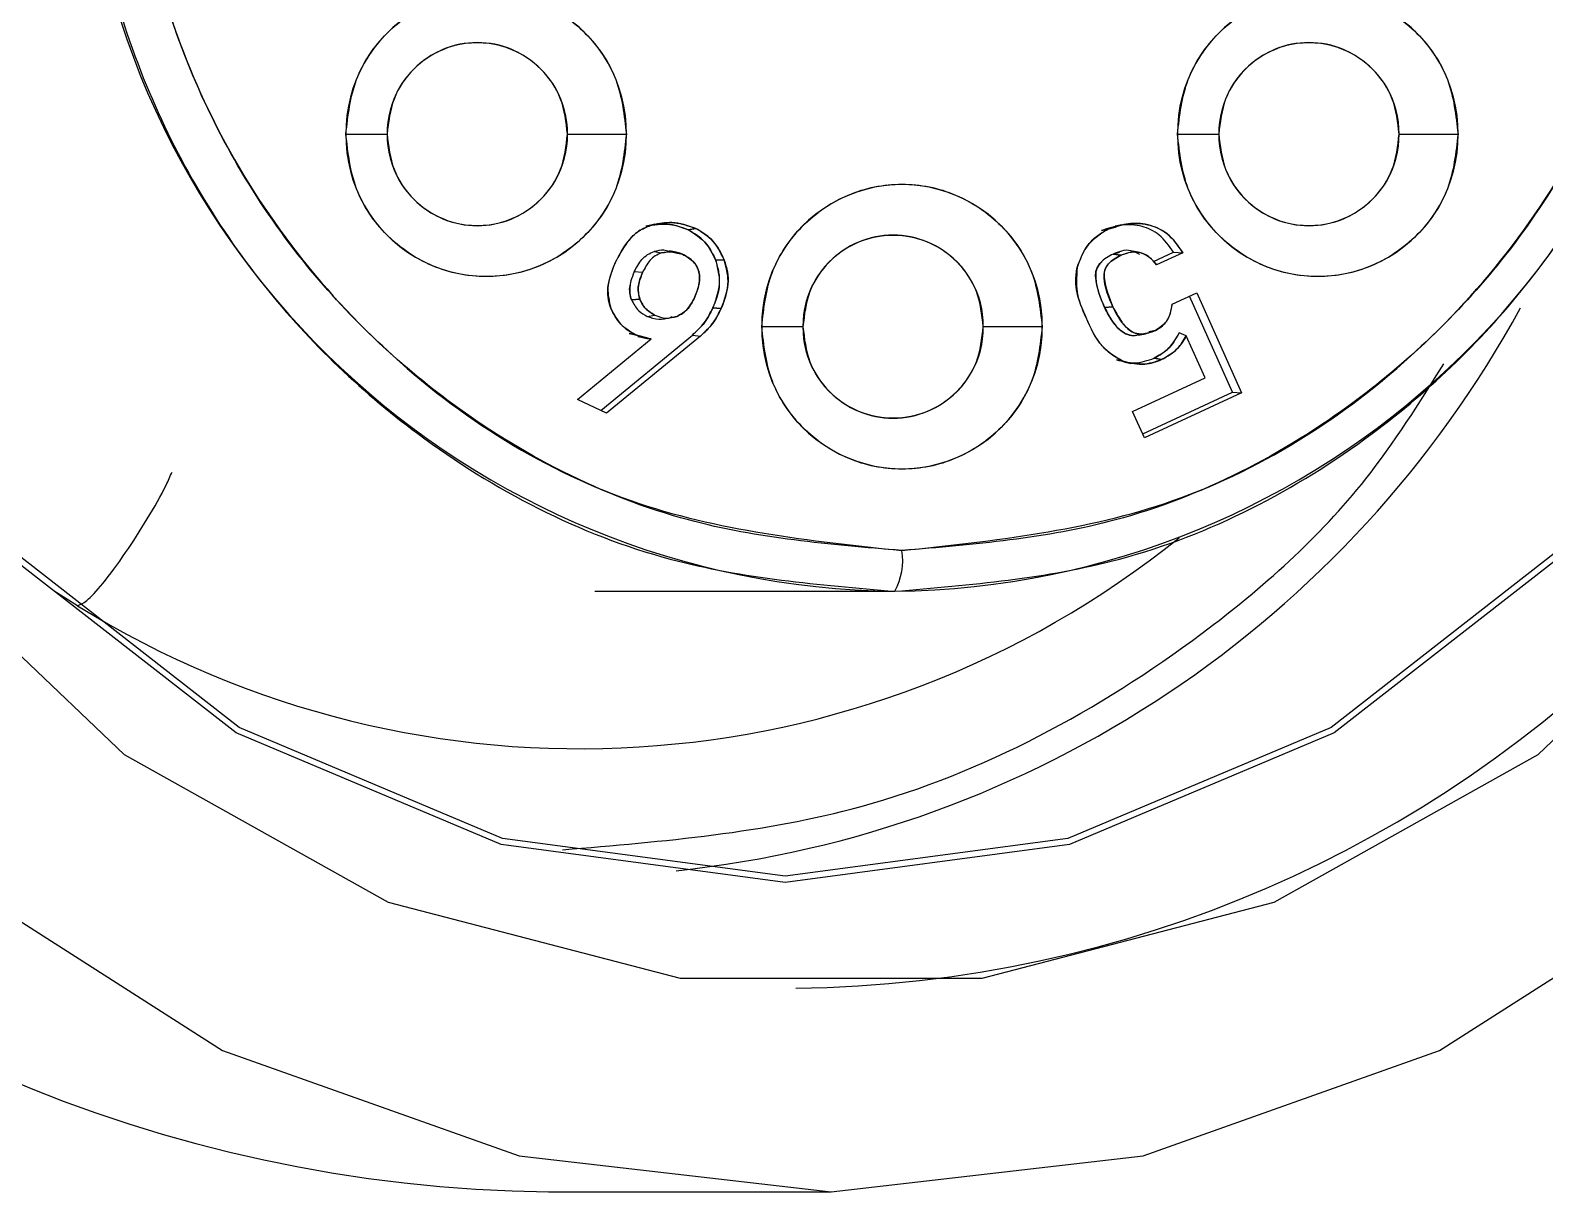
# Model space of a CAD drawing. Header units: millimetres. Extents: x 10 to 584, y 10 to 410.
# Drawn here: x 259.9506 to 260.4468, y 78.46 to 78.8404 of the extents above; entities that cross this region are included whole.
import ezdxf

# ---------------------------------------------------------------- set-up
doc = ezdxf.new("R2010")
doc.units = ezdxf.units.MM

msp = doc.modelspace()

# ---------------------------------------------------------------- linework, layer by layer
at = {"color": 7, "linetype": 'Continuous', "lineweight": 25}
for p, q in [((260.0539894237293, 78.80637350267699), (260.0675077571643, 78.80637350267699)), ((260.1265978151732, 78.80637350267699), (260.1459037596159, 78.80637350267699)), ((260.3265117937498, 78.80637350267699), (260.3400321140064, 78.80637350267699)), ((260.3991201851937, 78.80637350267699), (260.418428116458, 78.80637350267699)), ((260.1552716229531, 78.77684933529825), (260.153052343346, 78.77639633999797)), ((260.1544609997841, 78.77667449500692), (260.1522615883919, 78.77622547334961)), ((260.1522615883919, 78.77622547334961), (260.1544609997841, 78.77667449500692)), ((260.1661216551237, 78.77507311688395), (260.1686270370258, 78.77549432304036)), ((260.1686270370258, 78.77549432304036), (260.1661216551237, 78.77507311688395)), ((260.3015771840188, 78.77477509366007), (260.3061309788796, 78.77589168733887)), ((260.3015771840188, 78.77477509366007), (260.3037010961943, 78.77520027345946)), ((260.3037010961943, 78.77520027345946), (260.3015771840188, 78.77477509366007)), ((260.3082846933775, 78.77666654772095), (260.3060534928414, 78.77620957877767)), ((260.1550093625161, 78.76790863858194), (260.1574372583799, 78.76745564328166)), ((260.1622175508909, 78.76769406186077), (260.1599942976408, 78.76814705716104)), ((260.1606896851632, 78.76783711300823), (260.1621122493518, 78.76750332699747)), ((260.1642480824563, 78.76707417355509), (260.1621122493518, 78.76750332699747)), ((260.1621122493518, 78.76750332699747), (260.1642480824563, 78.76707417355509)), ((260.3054018153919, 78.76710993634197), (260.307487977959, 78.76771393007569)), ((260.3054018153919, 78.76710993634197), (260.3079071972939, 78.76668475654257)), ((260.3079071972939, 78.76668475654257), (260.3054018153919, 78.76710993634197)), ((260.3140643570992, 78.76761061535807), (260.3118490511351, 78.76806758430135)), ((260.312256349541, 78.76791261222493), (260.3140464757058, 78.76707417355509)), ((260.31861815196, 78.7646820404781), (260.3252442016376, 78.76774174557657)), ((260.3282284075194, 78.76753908978435), (260.3196572596007, 78.76357736772826)), ((260.3252442016376, 78.76774174557657), (260.3282284075194, 78.76753908978435)), ((260.3252442016376, 78.76774174557657), (260.3282284075194, 78.76753908978435)), ((260.1779333088967, 78.76525821871094), (260.1751934820585, 78.7650833784196)), ((260.1751934820585, 78.7650833784196), (260.1779333088967, 78.76525821871094)), ((260.3196572596007, 78.76357736772826), (260.3193632100197, 78.76365684058797)), ((260.3196572596007, 78.76357736772826), (260.3193651968413, 78.76365684058797)), ((260.151188704786, 78.76104218350383), (260.1484568252338, 78.76123689201009)), ((260.1475528214547, 78.75213724957439), (260.1502946351143, 78.75231208986571)), ((260.1502946351143, 78.75231208986571), (260.1475528214547, 78.75213724957439)), ((260.3247037861916, 78.75068686988485), (260.3327822023801, 78.75442606793376)), ((260.3445739879382, 78.72185809002849), (260.3304476871265, 78.75334523704183)), ((260.3327822023801, 78.75442606793376), (260.3474966023537, 78.72162761873535)), ((260.1527682278725, 78.74666554318401), (260.1552755965961, 78.7470907229834)), ((260.1768127415749, 78.74930006848308), (260.1742815309935, 78.74948285606038)), ((260.1742815309935, 78.74948285606038), (260.1768127415749, 78.74930006848308)), ((260.3053561184975, 78.74977690564128), (260.3026242389453, 78.74958219713501)), ((260.3026242389453, 78.74958219713501), (260.3053561184975, 78.74977690564128)), ((260.1624718640419, 78.74666951682698), (260.1603102022581, 78.74623241609862)), ((260.1608287626677, 78.74652249203653), (260.1603102022581, 78.74623241609862)), ((260.2037699355853, 78.74331576214763), (260.1902516021503, 78.74331576214763)), ((260.2821659380369, 78.74331576214763), (260.2628580067727, 78.74331576214763)), ((260.3171320094837, 78.74166670030884), (260.3192559216592, 78.74208790646526)), ((260.3192559216592, 78.74208790646526), (260.3171320094837, 78.74166670030884)), ((260.1298780574573, 78.71943019416463), (260.1540060176624, 78.73928251451783)), ((260.1374935442381, 78.71590159919394), (260.1675402456693, 78.740562027559)), ((260.170148942289, 78.74020439969034), (260.1394386424793, 78.71499958223632)), ((260.148933662392, 78.74067726320557), (260.1468097502165, 78.74110244300496)), ((260.1468097502165, 78.74110244300496), (260.148933662392, 78.74067726320557)), ((260.1538470719429, 78.73935006644857), (260.148933662392, 78.74067726320557)), ((260.1496846809162, 78.74008121675782), (260.1518980000588, 78.73962822145752)), ((260.1504138444039, 78.7401368477596), (260.1516417000863, 78.73980703539185)), ((260.1538470719429, 78.73935006644857), (260.1516417000863, 78.73980703539185)), ((260.1520768139931, 78.73962424781455), (260.1525774930092, 78.73940967109334)), ((260.1540060176624, 78.73928251451783), (260.1538470719429, 78.73935006644857)), ((260.1675402456693, 78.740562027559), (260.170148942289, 78.74020439969034)), ((260.1675402456693, 78.740562027559), (260.170148942289, 78.74020439969034)), ((260.3137345447315, 78.74055408027303), (260.315979653018, 78.7410150228593)), ((260.329376790342, 78.74027195162108), (260.3270939324472, 78.74132099336914)), ((260.329376790342, 78.74027195162108), (260.3270939324472, 78.74132099336914)), ((260.3282522493772, 78.73874209907186), (260.3282701307707, 78.73869838899903)), ((260.3355200423969, 78.7265787778947), (260.329376790342, 78.74027195162108)), ((260.3086542421751, 78.7320425369991), (260.3065124486062, 78.7324716904415)), ((260.3065124486062, 78.7324716904415), (260.3086542421751, 78.7320425369991)), ((260.3188069000018, 78.73295250124268), (260.3213122819039, 78.73253129508628)), ((260.3213122819039, 78.73253129508628), (260.3188069000018, 78.73295250124268)), ((260.3089244498981, 78.7317524610612), (260.3111675713631, 78.73129151847493)), ((260.3117795123828, 78.71558370775513), (260.3355200423969, 78.7265787778947)), ((260.1394386424793, 78.71499958223632), (260.1298780574573, 78.71943019416463)), ((260.3150895569893, 78.70820465273192), (260.3445739879382, 78.72185809002849)), ((260.3474966023537, 78.72162761873535), (260.3156776561511, 78.70689335054686)), ((260.3445739879382, 78.72185809002849), (260.3474966023537, 78.72162761873535)), ((260.3156776561511, 78.70689335054686), (260.3117795123828, 78.71558370775513)), ((259.9660348230772, 78.65187826341918), (259.9584491386188, 78.65671418693198)), ((260.1355663273903, 78.65665060864421), (260.2338921362334, 78.65665060864421)), ((260.1203909848305, 78.45998309638631), (260.213002695061, 78.45998309638631))]:
    msp.add_line(p, q, dxfattribs=at)
at = {"color": 7, "linetype": 'Continuous', "lineweight": 25, "flags": 128}
for points in [[(260.3778572215808, 79.24306097215943), (260.4523769353005, 79.18499810086223), (260.5095576578551, 79.10933199114136), (260.5455012454761, 79.02121248430542), (260.5577619209064, 78.92665170219075), (260.5455012454761, 78.8320909200761), (260.5095576578551, 78.74397141324016), (260.4523769353005, 78.6683013298763), (260.3778572215808, 78.6102424322221), (260.2910788192523, 78.57374054776164), (260.1979545090767, 78.56129112428955), (260.1048282120797, 78.57374054776164), (260.0180498097512, 78.6102424322221), (259.9435300960315, 78.6683013298763), (259.8863513602985, 78.74397141324016), (259.850405785856, 78.8320909200761), (259.8381451104256, 78.92665170219075), (259.850405785856, 79.02121248430542), (259.8863513602985, 79.10933199114136), (259.9435300960315, 79.18499810086223), (260.0180498097512, 79.24306097215943)], [(260.3768598371915, 79.24130859560302), (260.4509662920408, 79.18356758938762), (260.5078291231566, 79.10831871218018), (260.5435760154498, 79.0206879634314), (260.5557671521279, 78.92665170219075), (260.5435760154498, 78.83261146730713), (260.5078291231566, 78.74498469220134), (260.4509662920408, 78.6697358149939), (260.3768598371915, 78.61199480877848), (260.2905622456643, 78.57569955375325), (260.1979545090767, 78.56331768221192), (260.1053447856677, 78.57569955375325), (260.0190471941405, 78.61199480877848), (259.9449407392912, 78.6697358149939), (259.8880779081755, 78.74498469220134), (259.8523330027037, 78.83261146730713), (259.8401398792041, 78.92665170219075), (259.8523330027037, 79.0206879634314), (259.8880779081755, 79.10831871218018), (259.9449407392912, 79.18356758938762), (260.0190471941405, 79.24130859560302)], [(259.8536919886045, 79.21761376248332), (259.7989391619139, 79.12912868049276), (259.76494861982, 79.03049491431845), (259.7534270419849, 78.92665170219075), (259.76494861982, 78.82280849006307), (259.7989391619139, 78.72417075024576), (259.8536919886045, 78.6356896418982), (259.9264613125894, 78.56179577694864), (260.0136013164295, 78.50620053794515), (260.1107370191984, 78.4716854749772), (260.213002695061, 78.45998309638631)], [(260.4826620553109, 79.21823762443196), (260.5456045601937, 79.14098205751709), (260.5876457029753, 79.05025584088297), (260.606148971535, 78.95176512585613), (260.5999481016569, 78.85169687456421), (260.5694364839964, 78.75633739020955), (260.5165254408292, 78.67168290005657), (260.4445448849771, 78.60304219113321), (260.3580168221566, 78.55473858700725), (260.26237520915, 78.5298039772762), (260.1636321677936, 78.5298039772762), (260.067990554787, 78.55473858700725), (259.9814605051451, 78.60304219113321), (259.9094799492928, 78.67168290005657), (259.8565708929472, 78.75633739020955), (259.8260572884652, 78.85169687456421), (259.8198584054086, 78.95176512585613), (259.8383596871468, 79.05025584088297), (259.8804028167499, 79.14098205751709), (259.9433453216327, 79.21823762443196)], [(260.213002695061, 78.45998309638631), (260.3152683709237, 78.4716854749772), (260.4124060605141, 78.50620053794515), (260.4995440775328, 78.56179577694864), (260.572315388339, 78.6356896418982), (260.6270682150297, 78.72417075024576), (260.6610567703021, 78.82280849006307), (260.6725803349587, 78.92665170219075), (260.6610567703021, 79.03049491431845), (260.6270682150297, 79.12912868049276), (260.572315388339, 79.21761376248332)]]:
    msp.add_lwpolyline(points, dxfattribs=at)
at = {"color": 7, "linetype": 'Continuous', "lineweight": 25}
for centre, radius, start, end in [((260.1256071232671, 78.92664971536927), 0.4666957696113955, 90.64039350661352, 269.3596064933873), ((260.1968271382152, 78.92665170219077), 0.4000252768554529, 270.6589223121243, 89.34107768787648), ((260.2372669472913, 78.92686069558466), 0.2702311611084904, 99.45822084130717, 269.2844368645867), ((260.2305193301156, 78.9268607066876), 0.2702311471790927, 270.715138041605, 80.54178256124715), ((260.0999465916726, 78.80693981670227), 0.04596065705518017, 359.293999983573, 180.7060000164286), ((260.3724699551039, 78.80693856818826), 0.04596163502404497, 359.2955715221655, 180.7044284778369), ((260.0970527861688, 78.80673524951119), 0.02954724352026785, 359.2985103784622, 180.701489621538), ((260.3695761496001, 78.80673649807932), 0.02954626549706728, 359.2960657658816, 180.7039342341186), ((260.0999465916726, 78.80580718865174), 0.04596065705517982, 179.2939999836076, 0.7060000163923713), ((260.0970527861688, 78.80600914649922), 0.02954727558165447, 179.2934509215114, 0.7065490784899254), ((260.3724699551039, 78.80580843716575), 0.04596163502404462, 179.2955715221993, 0.7044284777998538), ((260.3695761496001, 78.80600789810393), 0.02954629766764225, 179.2910064792514, 0.7089935207500077), ((260.2362087700936, 78.74388533751895), 0.04596069735630097, 359.2899346149267, 180.7100653850766), ((260.233313971179, 78.7436820188539), 0.02954630574430528, 359.289741968544, 180.7102580314563), ((260.2362087700936, 78.74275010036725), 0.04596064902309007, 179.294813027846, 0.7051869721522598), ((260.233313971179, 78.74295341910111), 0.02954625748964559, 179.2973307116597, 0.702669288341679), ((260.1307573711308, 78.91831220833014), 0.3132420227844315, 238.2736077984924, 308.8010026023064), ((260.2152890310991, 78.66675131037623), 0.02116836545692954, 331.4999054042896, 8.79009632070216)]:
    msp.add_arc(centre, radius, start, end, dxfattribs=at)
at = {"color": 59, "linetype": 'Continuous', "lineweight": 25}
msp.add_arc((260.1248714209004, 78.92102005530542), 0.3578428551743475, 275.9940787944798, 331.3647875259616, dxfattribs=at)
at = {"color": 7, "linetype": 'Continuous', "lineweight": 25}
for points, knots in [([(260.1928602987699, 79.19341825034749), (260.1692014979542, 79.18766455520826), (260.1164553535872, 79.17483697206818), (260.0510406947717, 79.128119899431), (260.0009918057021, 79.06432922629496), (259.9713913813903, 78.99064537228087), (259.9643711976031, 78.9078704501294), (259.9824579198281, 78.82684530774642), (260.0217000947516, 78.7579593286328), (260.0805569386598, 78.7010194383306), (260.1534075388565, 78.66337294884745), (260.2090490586725, 78.65872558478254), (260.2338921362334, 78.65665060864421)], [0, 0, 0, 0, 0.09170984482729919, 0.2044626332845453, 0.2949666585319984, 0.3936636016898417, 0.4970293138464911, 0.6003946596412386, 0.6990888292772413, 0.78959366400815, 0.9060568269589012, 1, 1, 1, 1]), ([(260.2338921362334, 78.65665060864421), (260.2587359085492, 78.65872551374464), (260.3143782634561, 78.66337265849099), (260.3872293041561, 78.7010194415008), (260.4460861685162, 78.75795932830314), (260.4853283398251, 78.82684530566073), (260.5034150555982, 78.90787045924729), (260.4963949031961, 78.99064531672194), (260.4667943789202, 79.06432933455733), (260.416745701624, 79.1281197703523), (260.3513307225273, 79.17483706223221), (260.2985847389958, 79.18766457476616), (260.2749259605182, 79.19341825034749)], [0, 0, 0, 0, 0.09394515802159187, 0.210408055507274, 0.3009126839422896, 0.3996066286157043, 0.5029717388004274, 0.6063372153462173, 0.7050338523703593, 0.7955378046791707, 0.9082901585627117, 0.9999999999999999, 0.9999999999999999, 0.9999999999999999, 0.9999999999999999]), ([(260.1951749458087, 79.17991183784139), (260.1658554662698, 79.1717415130394), (260.1050612434365, 79.15480026597614), (260.0320685090291, 79.08818006491677), (259.9880178825518, 79.00084089740783), (259.9788229086898, 78.90529415769159), (260.0031718400524, 78.81253170548304), (260.0606027502907, 78.73361594362736), (260.1432737697543, 78.67990463116354), (260.2059719080656, 78.67321317994177), (260.2362087700936, 78.66998615450196)], [0, 0, 0, 0, 0.120567383832291, 0.24999763005375, 0.3794355335361614, 0.5000018328461923, 0.6205662202978494, 0.7499981652405419, 0.879433884514512, 1, 1, 1, 1]), ([(260.2362087700936, 78.66998615450196), (260.2125924866742, 78.67195889513094), (260.1596987594738, 78.67637727048724), (260.0904443159878, 78.71216205946), (260.0344922679474, 78.76629037116567), (259.9971903186661, 78.8317762613228), (259.9799941038582, 78.90879963590223), (259.9866686680611, 78.98748636945848), (260.0148084829731, 79.05752909873567), (260.0621272719659, 79.11783623511786), (260.1235892897565, 79.1619512376644), (260.1729771845782, 79.17434249425676), (260.1951749458087, 79.1799118378414)], [0, 0, 0, 0, 0.09419763110709331, 0.21097577947518, 0.3017258064036058, 0.4006905463444179, 0.504332602647824, 0.6079786749223721, 0.7069393752704514, 0.7976892133697576, 0.9090698934995151, 1, 1, 1, 1]), ([(260.2772425943784, 79.1799118378414), (260.299439586342, 79.17434231077372), (260.3488270216079, 79.16195033180786), (260.4102902253983, 79.11783685971902), (260.4576087914823, 79.05752911249095), (260.4857495438644, 78.98748646024949), (260.4924208581235, 78.908799446055), (260.4752249345935, 78.83177691310627), (260.4379255229999, 78.76628985009744), (260.381972971863, 78.71216210978142), (260.3127190128585, 78.67637730415225), (260.2598250879041, 78.67195890240946), (260.2362087700936, 78.66998615450196)], [0, 0, 0, 0, 0.0909278135057634, 0.2023108135902132, 0.2930609546317617, 0.3920217463389453, 0.4956678030629071, 0.5993100447067716, 0.698273674813563, 0.7890238640279583, 0.9058024247239956, 1, 1, 1, 1]), ([(260.2362087700936, 78.66998615450196), (260.2664449809398, 78.67321323664775), (260.3291424024872, 78.67990487306646), (260.411812504064, 78.73361665211397), (260.4692466003249, 78.8125306651857), (260.493592030067, 78.90529464852905), (260.4843973062228, 79.00084025222459), (260.4403495293377, 79.08818126950534), (260.367354606838, 79.15479926656113), (260.3065611960356, 79.17174127929036), (260.2772425943784, 79.17991183784139)], [0, 0, 0, 0, 0.1205639913569908, 0.2499999562771691, 0.3794338636956051, 0.4999979956590155, 0.6205646816191364, 0.7500019604379813, 0.8794344182988187, 1, 1, 1, 1]), ([(260.0539894237293, 78.80637350267699), (260.0546805003058, 78.81248099078118), (260.0560626751047, 78.82469615828717), (260.066689677693, 78.84022948456112), (260.0818799801223, 78.85061026371234), (260.0999465267399, 78.854254931121), (260.1180137127296, 78.8506097176737), (260.1332050994346, 78.84023030310058), (260.143832941133, 78.82469624135076), (260.1452134976074, 78.81248098650715), (260.1459037596159, 78.80637350267699)], [0, 0, 0, 0, 0.1249948892739582, 0.2499936936151742, 0.3749938915672084, 0.4999961433506768, 0.6249972337189392, 0.7500095846903403, 0.8750077310096745, 1, 1, 1, 1]), ([(260.3265117937498, 78.80637350267699), (260.3272028702658, 78.81248099076909), (260.3285850449436, 78.82469615825089), (260.3392120484401, 78.84022948470617), (260.3544023474182, 78.85061026316852), (260.372468906933, 78.85425493315132), (260.3905360447836, 78.850609710096), (260.4057276111557, 78.84023033138244), (260.416354856655, 78.82469602727396), (260.4177370358595, 78.81248095782779), (260.418428116458, 78.80637350267699)], [0, 0, 0, 0, 0.1249945617527539, 0.249993038562507, 0.3749929089794266, 0.4999948332223988, 0.6249955960532083, 0.7500076194576506, 0.8750054382472461, 1, 1, 1, 1]), ([(260.1265978151732, 78.806373502677), (260.1261537993723, 78.81029987454151), (260.1252657596851, 78.81815268976844), (260.1184311872944, 78.82813661405443), (260.1086675689029, 78.83481109471931), (260.097053200473, 78.83715610981949), (260.0854384985908, 78.83481146209864), (260.0756743952831, 78.82813661335231), (260.0688398100924, 78.81815268994394), (260.0679517721119, 78.81029987459999), (260.0675077571643, 78.80637350267699)], [0, 0, 0, 0, 0.1249941693467987, 0.2499906147968348, 0.3749971977666007, 0.4999897536480262, 0.6250028022333993, 0.7500093852031653, 0.8750058306532014, 1, 1, 1, 1]), ([(260.3991201851937, 78.80637350267699), (260.3986761696213, 78.81029987439011), (260.3977881303913, 78.81815268931427), (260.3909535545725, 78.82813661587117), (260.3811899492078, 78.83481108790632), (260.3695755321008, 78.83715613525327), (260.357961011922, 78.83481136716055), (260.3481965328072, 78.82813717425643), (260.3413645534386, 78.81815203742805), (260.3404762715391, 78.8102997786547), (260.3400321140064, 78.80637350267699)], [0, 0, 0, 0, 0.1249956205010033, 0.249993517131669, 0.3750015513997587, 0.4999955584166568, 0.6250100583754181, 0.750018092643508, 0.8750043794989968, 1, 1, 1, 1]), ([(260.1459037596159, 78.806373502677), (260.1452134976074, 78.80026601884686), (260.143832941133, 78.78805076400326), (260.1332050994346, 78.77251670225343), (260.1180137127296, 78.76213728768032), (260.0999465267399, 78.75849207423302), (260.0818799801223, 78.76213674164165), (260.066689677693, 78.77251752079285), (260.0560626751047, 78.78805084706684), (260.0546805003058, 78.80026601457284), (260.0539894237293, 78.80637350267699)], [0, 0, 0, 0, 0.1249922689903256, 0.2499904153096598, 0.3750027662810608, 0.5000038566493232, 0.6250061084327916, 0.7500063063848258, 0.8750051107260418, 1, 1, 1, 1]), ([(260.0675077571643, 78.80637350267699), (260.0679520806336, 78.80244737996205), (260.06884086108, 78.79459395483093), (260.0756718072416, 78.78460623412342), (260.0854399385555, 78.77793648468513), (260.097053200497, 78.7755903511276), (260.1086661290959, 78.77793685184552), (260.1184337753527, 78.784606233402), (260.1252647086936, 78.79459395501125), (260.1261534908494, 78.80244738002213), (260.1265978151732, 78.80637350267699)], [0, 0, 0, 0, 0.1249912429391874, 0.2500200426047835, 0.3750001243763282, 0.5000102461120826, 0.6249998756236718, 0.7499799573952165, 0.8750087570608126, 1, 1, 1, 1]), ([(260.418428116458, 78.80637350267699), (260.4177370358596, 78.80026604752621), (260.416354856655, 78.78805097808007), (260.4057276111557, 78.77251667397158), (260.3905360447836, 78.76213729525803), (260.372468906933, 78.75849207220266), (260.3544023474182, 78.76213674218549), (260.3392120484401, 78.77251752064782), (260.3285850449436, 78.78805084710311), (260.3272028702658, 78.80026601458492), (260.3265117937498, 78.80637350267699)], [0, 0, 0, 0, 0.1249945617527539, 0.2499923805423494, 0.3750044039467917, 0.5000051667776012, 0.6250070910205734, 0.750006961437493, 0.8750054382472461, 1, 1, 1, 1]), ([(260.3400321140064, 78.80637350267699), (260.3404765800585, 78.80244747586363), (260.3413656044427, 78.79459460711666), (260.3481939448877, 78.78460567360617), (260.3579624518637, 78.77793657958023), (260.3695755321277, 78.77559032570318), (260.3811885093978, 78.77793685865451), (260.3909561426305, 78.7846062315855), (260.3977870793997, 78.79459395546529), (260.3986758610984, 78.80244738017348), (260.3991201851937, 78.80637350267699)], [0, 0, 0, 0, 0.1249926936159316, 0.2500113381671187, 0.3749928704858686, 0.5000044431174787, 0.6249955232870863, 0.7499770556058362, 0.8750073063840684, 1, 1, 1, 1]), ([(260.1902516021503, 78.74331576214763), (260.1909415020572, 78.74942476212368), (260.1923212314727, 78.76164213870346), (260.2029522356427, 78.77717512471726), (260.2181419914799, 78.7875566258339), (260.236208691583, 78.7912010345693), (260.254275574464, 78.78755644899441), (260.2694655439287, 78.77717582578111), (260.2800935223932, 78.76164120918705), (260.2814750895407, 78.74942462721437), (260.2821659380369, 78.74331576214763)], [0, 0, 0, 0, 0.125012798161911, 0.2500128398131665, 0.3750068124574199, 0.5000028388308217, 0.624997703846859, 0.7499926611319523, 0.874984582245682, 1, 1, 1, 1]), ([(260.1522615883919, 78.77622547334961), (260.1549142257948, 78.7766718451438), (260.159654090337, 78.77746944448305), (260.1641443451098, 78.77580573924101), (260.1661216551237, 78.77507311688395)], [0, 0, 0, 0, 0.5596441373495699, 1, 1, 1, 1]), ([(260.1661216551237, 78.77507311688395), (260.1638620440311, 78.77588300762594), (260.1593418178812, 78.7775031489513), (260.154622014319, 78.77665142827398), (260.1522615883919, 78.77622547334961)], [0, 0, 0, 0, 0.4998889475133126, 1, 1, 1, 1]), ([(260.1544609997841, 78.77667449500692), (260.1568727646662, 78.77710857263627), (260.1616966929847, 78.77797679962816), (260.1663167951073, 78.77632186081347), (260.1686270370258, 78.77549432304036)], [0, 0, 0, 0, 0.499958689850638, 1, 1, 1, 1]), ([(260.1686270370258, 78.77549432304036), (260.1660275193826, 78.77638946458468), (260.1613783345485, 78.7779904071684), (260.1565775167728, 78.7770771284691), (260.1544609997841, 78.77667449500692)], [0, 0, 0, 0, 0.5591340710118021, 1, 1, 1, 1]), ([(260.3252442016376, 78.76774174557657), (260.3237799866243, 78.76976682375057), (260.3216837850105, 78.77266596909344), (260.3178381031829, 78.77518913852272), (260.3137551659833, 78.77661547903234), (260.3080689382684, 78.7769921030633), (260.3037606967636, 78.77552078859878), (260.3015771840188, 78.77477509366007)], [0, 0, 0, 0, 0.270791368122906, 0.3876707298843794, 0.500239980775562, 0.7467104919436969, 1, 1, 1, 1]), ([(260.3037010961943, 78.77520027345946), (260.3059850380776, 78.77597826787148), (260.3104868542297, 78.77751175164177), (260.3164934867049, 78.77703251821727), (260.3208639348508, 78.77540986468048), (260.3247849363794, 78.77261175557173), (260.3268437388473, 78.76957888077249), (260.3282284075194, 78.76753908978435)], [0, 0, 0, 0, 0.2533989341419579, 0.4994677942629296, 0.619314490378812, 0.7439660641354646, 1, 1, 1, 1]), ([(260.3282284075194, 78.76753908978435), (260.326706632371, 78.76978595597411), (260.3236736039207, 78.7742641530887), (260.3165102698436, 78.77720164627844), (260.3096292393378, 78.77725661538577), (260.3056763060641, 78.7758854301384), (260.3037010961943, 78.77520027345948)], [0, 0, 0, 0, 0.2802887455713454, 0.5586395208449307, 0.7794600833838378, 1, 1, 1, 1]), ([(260.1422162189258, 78.76422904517781), (260.143620747754, 78.76692835766723), (260.1457271484259, 78.7709765719345), (260.1502473792368, 78.77512525101794), (260.1530611197196, 78.77615979375395), (260.1544609997841, 78.77667449500693)], [0, 0, 0, 0, 0.5013788618096984, 0.7519281556468452, 1, 1, 1, 1]), ([(260.1544609997841, 78.77667449500692), (260.1528894394528, 78.77606891505718), (260.14974262945, 78.77485633351925), (260.1454153809203, 78.77047543664051), (260.1434296709483, 78.7665983207466), (260.1422162189258, 78.76422904517781)], [0, 0, 0, 0, 0.2795372843290101, 0.5597308006387601, 1, 1, 1, 1]), ([(260.1751934820585, 78.7650833784196), (260.1741653151884, 78.76720132361224), (260.1721090067146, 78.77143716195057), (260.1681174226388, 78.7738611418342), (260.1661216551237, 78.77507311688395)], [0, 0, 0, 0, 0.500006143640666, 1, 1, 1, 1]), ([(260.1661216551237, 78.77507311688395), (260.1683316102089, 78.77368618563938), (260.1722961386233, 78.77119811320533), (260.1743046009466, 78.76695932870884), (260.1751934820585, 78.7650833784196)], [0, 0, 0, 0, 0.5574320207162068, 1, 1, 1, 1]), ([(260.1686270370258, 78.77549432304038), (260.1706738140277, 78.77425317032842), (260.1747675495184, 78.77177075485214), (260.1768780245829, 78.76742912825011), (260.1779333088967, 78.76525821871094)], [0, 0, 0, 0, 0.4999778336123147, 1, 1, 1, 1]), ([(260.1779333088967, 78.76525821871094), (260.1767228406897, 78.76768413396486), (260.1745597568701, 78.77201919869714), (260.1704409480503, 78.77443181435578), (260.1686270370258, 78.77549432304036)], [0, 0, 0, 0, 0.5596030056599971, 1, 1, 1, 1]), ([(260.2628580067727, 78.74331576214763), (260.262414070446, 78.74724346390728), (260.2615263786975, 78.75509726688112), (260.2546935138322, 78.7650829413995), (260.2449295678502, 78.77175921271404), (260.2333144781464, 78.77409568867625), (260.2216996171733, 78.77175837429942), (260.2119345307707, 78.76508367469802), (260.2051016172471, 78.7550971991743), (260.2042138897767, 78.74724344133527), (260.2037699355853, 78.74331576214763)], [0, 0, 0, 0, 0.1250281815442091, 0.2500054138823923, 0.3750043920577051, 0.5000015607750827, 0.6249782366784543, 0.7499945861176076, 0.8749718184557909, 0.9999999999999999, 0.9999999999999999, 0.9999999999999999, 0.9999999999999999]), ([(260.3037010961943, 78.77520027345946), (260.3010676111411, 78.77348576316469), (260.2963480200718, 78.77041310950914), (260.294464444109, 78.76509951251009), (260.2936318848702, 78.7627508499874)], [0, 0, 0, 0, 0.557990091622605, 1, 1, 1, 1]), ([(260.2936318848702, 78.7627508499874), (260.2946158644889, 78.76536655955981), (260.2960605217152, 78.76920688680222), (260.3000127764547, 78.77315653905518), (260.3024164993206, 78.77448846564138), (260.3037010961943, 78.77520027345946)], [0, 0, 0, 0, 0.4986090049899512, 0.7320467705410983, 1, 1, 1, 1]), ([(260.1484568252338, 78.76123689201009), (260.1492018601102, 78.76268869790354), (260.1503170376684, 78.76486177919467), (260.1527706790139, 78.76703342304187), (260.1542624388073, 78.76761662801567), (260.1550093625161, 78.76790863858196)], [0, 0, 0, 0, 0.5012487163246516, 0.7502753726026579, 1, 1, 1, 1]), ([(260.1574372583799, 78.76745564328166), (260.1567268402801, 78.76717640564549), (260.155302512028, 78.76661655778359), (260.1529650672429, 78.76452278343086), (260.15190024034, 78.76243636439732), (260.151188704786, 78.76104218350383)], [0, 0, 0, 0, 0.2482107380365438, 0.4976415532484537, 1, 1, 1, 1]), ([(260.159954561211, 78.76795234865479), (260.1593512090648, 78.76811491922975), (260.157718379502, 78.76855487795444), (260.1560569020484, 78.76815853044072), (260.1550093625161, 78.76790863858194)], [0, 0, 0, 0, 0.3695132425179956, 1, 1, 1, 1]), ([(260.1574372583799, 78.76745564328166), (260.1587327122413, 78.7677047337137), (260.1610457625496, 78.76814948803325), (260.1632696930927, 78.7674027092038), (260.1642480824563, 78.76707417355509)], [0, 0, 0, 0, 0.5600629855176333, 1, 1, 1, 1]), ([(260.1642480824563, 78.76707417355509), (260.1631302299251, 78.76743361758804), (260.1608922161412, 78.76815324802033), (260.1585897027201, 78.76768833806064), (260.1574372583799, 78.76745564328166)], [0, 0, 0, 0, 0.4994842030166777, 1, 1, 1, 1]), ([(260.1642480824563, 78.76707417355509), (260.165616887032, 78.76632067399423), (260.168339355732, 78.76482200938841), (260.1707062736978, 78.75930448334793), (260.1692605220198, 78.7554565177543), (260.1683747106962, 78.75309887117676)], [0, 0, 0, 0, 0.2814194220467985, 0.55972604248391, 1, 1, 1, 1]), ([(260.1683747106962, 78.75309887117676), (260.1689279418318, 78.75455289480965), (260.1699168765983, 78.75715205170707), (260.1699745019141, 78.76066161404793), (260.1690940512235, 78.76301479203634), (260.1674432598609, 78.765275484778), (260.1655622569575, 78.76633437396744), (260.1642480824563, 78.76707417355509)], [0, 0, 0, 0, 0.2800521988805804, 0.5006105732298095, 0.6123904619416023, 0.7291941599780069, 1, 1, 1, 1]), ([(260.3054018153919, 78.76710993634197), (260.3039001644475, 78.76630849177431), (260.3015985217852, 78.76508008445674), (260.2996931841626, 78.76197658686313), (260.2995821212625, 78.75667567919292), (260.3012835514672, 78.75270835580564), (260.3026242389453, 78.74958219713501)], [0, 0, 0, 0, 0.2467504901315543, 0.3782047067458345, 0.5100397528507816, 1, 1, 1, 1]), ([(260.3118013674192, 78.76794440136882), (260.3116010329869, 78.76802969996973), (260.3104731920811, 78.76850991323211), (260.3081512042, 78.7681492912286), (260.3063121757276, 78.76745408099723), (260.3054018153919, 78.76710993634197)], [0, 0, 0, 0, 0.09834476572638144, 0.5536604385882966, 1, 1, 1, 1]), ([(260.3079071972939, 78.76668475654257), (260.3090781279222, 78.76713761621691), (260.3114146138583, 78.76804125665002), (260.315001557116, 78.76760497500725), (260.3177762014294, 78.7658747557598), (260.3190296347714, 78.76434390317785), (260.3196572596007, 78.76357736772827)], [0, 0, 0, 0, 0.2801601115334683, 0.5590341089495542, 0.779197558590588, 1, 1, 1, 1]), ([(260.3196572596007, 78.76357736772826), (260.3189417059053, 78.76444662083176), (260.3178648022452, 78.76575484110184), (260.3159766860922, 78.7669792514095), (260.3139949715716, 78.76776161088448), (260.3111446900493, 78.76786811710477), (260.3090527976415, 78.76710349362517), (260.3079071972939, 78.76668475654257)], [0, 0, 0, 0, 0.2499354981713935, 0.3761513000063372, 0.5012504096248241, 0.7268656351776137, 1, 1, 1, 1]), ([(260.1407876942727, 78.74932788398397), (260.1404257831489, 78.75054803493119), (260.1396962466223, 78.75300760200555), (260.1398757831917, 78.7582190693446), (260.1412809600597, 78.76182740555959), (260.1422162189258, 78.76422904517781)], [0, 0, 0, 0, 0.2476796472173331, 0.4992699523570045, 0.9999999999999999, 0.9999999999999999, 0.9999999999999999, 0.9999999999999999]), ([(260.1422162189258, 78.76422904517781), (260.1411046566951, 78.76150170495622), (260.1391244563339, 78.75664306551843), (260.1402805571016, 78.75155835286823), (260.1407876942727, 78.74932788398397)], [0, 0, 0, 0, 0.5613382628038068, 1, 1, 1, 1]), ([(260.1751934820585, 78.7650833784196), (260.1758916830582, 78.76211865941956), (260.177147354033, 78.7567867971067), (260.1751626595669, 78.75172853245621), (260.1742815309935, 78.74948285606038)], [0, 0, 0, 0, 0.5560381769230057, 0.9999999999999999, 0.9999999999999999, 0.9999999999999999, 0.9999999999999999]), ([(260.1742815309935, 78.74948285606038), (260.1752183054535, 78.75202375012474), (260.1766029713161, 78.75577949862323), (260.1763949463418, 78.7612091288956), (260.1756043237925, 78.76375857549823), (260.1751934820585, 78.7650833784196)], [0, 0, 0, 0, 0.5011663385850217, 0.740784415237963, 0.9999999999999999, 0.9999999999999999, 0.9999999999999999, 0.9999999999999999]), ([(260.1770134105457, 78.74928814755413), (260.1781039052564, 78.75223942123624), (260.1800509719361, 78.75750888893083), (260.1785803005482, 78.76289063162146), (260.1779333088967, 78.76525821871094)], [0, 0, 0, 0, 0.560070552316239, 1, 1, 1, 1]), ([(260.1779333088967, 78.76525821871094), (260.1783546517337, 78.76390200959995), (260.1791658444312, 78.7612909602823), (260.1793863151521, 78.75573302431317), (260.1779705972251, 78.7518878939439), (260.1770134105457, 78.74928814755413)], [0, 0, 0, 0, 0.2592868503397956, 0.4991934858486978, 1, 1, 1, 1]), ([(260.2964909209979, 78.74646686103475), (260.2953464962047, 78.74905082605946), (260.2936630415576, 78.75285185165268), (260.2929421882741, 78.75850235075819), (260.2933937816542, 78.76128414515613), (260.2936318848702, 78.7627508499874)], [0, 0, 0, 0, 0.500923763324892, 0.7368613841310903, 1, 1, 1, 1]), ([(260.2936318848702, 78.7627508499874), (260.2934176153896, 78.75957606362779), (260.2930330409293, 78.75387790378034), (260.2954296198351, 78.74874147673219), (260.2964909209979, 78.74646686103476)], [0, 0, 0, 0, 0.5571599331353815, 1, 1, 1, 1]), ([(260.3026242389453, 78.74958219713501), (260.3012745006033, 78.752808050759), (260.2997533001058, 78.75644369626504), (260.2996337677582, 78.76076149008269), (260.2998976580001, 78.76202381720769), (260.3004519110546, 78.76317150335608), (260.30099592122, 78.764086353709), (260.301512895622, 78.76441449781505), (260.3016526832355, 78.76450322654378)], [0, 0, 0, 0, 0.6457766483747601, 0.7278119974506915, 0.8066286947732989, 0.8845513078167545, 0.968783179392812, 1, 1, 1, 1]), ([(260.3079071972939, 78.76668475654257), (260.3064456382481, 78.76589914018184), (260.3046058975406, 78.76491024383617), (260.3031192952414, 78.76291864291349), (260.3026245950138, 78.76178186064145), (260.302383827111, 78.76055920971855), (260.3026624418241, 78.75639026344862), (260.304090129105, 78.75288508893432), (260.3053561184975, 78.74977690564128)], [0, 0, 0, 0, 0.2482680031199256, 0.3125079024641117, 0.3731108369697934, 0.4346235860286111, 0.49865733730786, 1, 1, 1, 1]), ([(260.3053561184975, 78.74977690564128), (260.3040295754456, 78.75285895396527), (260.3023688747604, 78.75671737360454), (260.3024612284811, 78.76183264747925), (260.3042673364658, 78.76475566563732), (260.3064586615073, 78.76591704663724), (260.3079071972939, 78.76668475654257)], [0, 0, 0, 0, 0.5010842062746308, 0.6273078612541244, 0.753638602165253, 1, 1, 1, 1]), ([(260.1484568252338, 78.76123689201009), (260.1480592477041, 78.76026446435974), (260.1474005729835, 78.75865342383754), (260.1469925431914, 78.75624851638855), (260.1469512294032, 78.75414463621208), (260.1473521093287, 78.75280698388822), (260.1475528214547, 78.75213724957439)], [0, 0, 0, 0, 0.3353108192562418, 0.5555162043749359, 0.7774563355827033, 1, 1, 1, 1]), ([(260.151188704786, 78.76104218350383), (260.1506401403399, 78.75963663794607), (260.1498133333583, 78.75751817239782), (260.1497183393481, 78.75447325038508), (260.150104733245, 78.75302423881207), (260.1502946351143, 78.75231208986573)], [0, 0, 0, 0, 0.5006440384333646, 0.7545804129455401, 1, 1, 1, 1]), ([(260.1502946351143, 78.75231208986571), (260.1500473433093, 78.7533067779706), (260.1496393323123, 78.75494793096084), (260.1499106304589, 78.75729804898711), (260.1504320197745, 78.7592116462421), (260.1509365773958, 78.76043224862276), (260.151188704786, 78.76104218350383)], [0, 0, 0, 0, 0.3387301617065387, 0.5588767122490855, 0.7795707395729654, 1, 1, 1, 1]), ([(260.1475528214547, 78.75213724957439), (260.1473685479391, 78.75287849631547), (260.1469951244982, 78.7543806053281), (260.1468738742949, 78.75604066227615), (260.1471208216884, 78.7568275190423), (260.1471316152983, 78.75686191108358)], [0, 0, 0, 0, 0.4823046638907082, 0.9773725026837847, 1, 1, 1, 1]), ([(260.1475528214547, 78.75213724957439), (260.1482454819466, 78.75082577727659), (260.1494820931014, 78.74848439749289), (260.1517643339502, 78.74722119196701), (260.1527682278725, 78.74666554318401)], [0, 0, 0, 0, 0.560127966810327, 1, 1, 1, 1]), ([(260.1552755965961, 78.7470907229834), (260.1540644734673, 78.74779839550102), (260.1518981202103, 78.74906421945155), (260.1507853147102, 78.75131821487045), (260.1502946351143, 78.75231208986571)], [0, 0, 0, 0, 0.5590607740675512, 0.9999999999999999, 0.9999999999999999, 0.9999999999999999, 0.9999999999999999]), ([(260.1502946351143, 78.75231208986571), (260.1508668289728, 78.75118762869337), (260.1520108732277, 78.7489393813113), (260.1541875733009, 78.74770681908055), (260.1552755965961, 78.7470907229834)], [0, 0, 0, 0, 0.5001501086223676, 1, 1, 1, 1]), ([(260.1624718640419, 78.74666951682698), (260.1631435187107, 78.74700431131228), (260.1644766004827, 78.74766880222776), (260.1666666859353, 78.7497529115663), (260.1676909355052, 78.75175937995613), (260.1683747106962, 78.75309887117676)], [0, 0, 0, 0, 0.2523663893174728, 0.5008898905007719, 1, 1, 1, 1]), ([(260.1683747106962, 78.75309887117676), (260.1676101715985, 78.75155936879358), (260.1662471455535, 78.74881473238331), (260.1636237588884, 78.74732405417375), (260.1624718640419, 78.74666951682698)], [0, 0, 0, 0, 0.5609130511490756, 1, 1, 1, 1]), ([(260.1407876942727, 78.74932788398397), (260.1418697647779, 78.74727050891026), (260.1438041492154, 78.74359260224384), (260.1473647966714, 78.74156892198951), (260.148933662392, 78.74067726320557)], [0, 0, 0, 0, 0.5593875158693614, 1, 1, 1, 1]), ([(260.148933662392, 78.74067726320557), (260.1471622716128, 78.74171388670965), (260.1436153388581, 78.74378956301106), (260.1417309775962, 78.7474803371454), (260.1407876942727, 78.74932788398397)], [0, 0, 0, 0, 0.499414818861614, 1, 1, 1, 1]), ([(260.1552755965961, 78.7470907229834), (260.1564554579269, 78.74665274018871), (260.1588127148648, 78.7457776899141), (260.1612529985065, 78.74637244856466), (260.1624718640419, 78.74666951682698)], [0, 0, 0, 0, 0.5005230069763559, 1, 1, 1, 1]), ([(260.1742815309935, 78.74948285606038), (260.1733020912296, 78.74759292611002), (260.1715536432891, 78.74421911564079), (260.1687662196057, 78.74167915949958), (260.1675402456693, 78.740562027559)], [0, 0, 0, 0, 0.5601766808231571, 0.9999999999999999, 0.9999999999999999, 0.9999999999999999, 0.9999999999999999]), ([(260.1675402456693, 78.740562027559), (260.1689234378413, 78.74184117898825), (260.1716959891801, 78.74440518497369), (260.1734184066627, 78.7477877910509), (260.1742815309935, 78.74948285606038)], [0, 0, 0, 0, 0.4988878483583398, 1, 1, 1, 1]), ([(260.170148942289, 78.74020439969034), (260.1717169679297, 78.74168154223538), (260.1745187064107, 78.74432089136539), (260.1762507328972, 78.74776956456216), (260.1770134105457, 78.74928814755413)], [0, 0, 0, 0, 0.5596616712201887, 1, 1, 1, 1]), ([(260.1770134105457, 78.74928814755413), (260.1761337037432, 78.74756293005098), (260.1743780682152, 78.74411990433664), (260.1715566270444, 78.74150769410545), (260.170148942289, 78.74020439969034)], [0, 0, 0, 0, 0.5010759855644854, 1, 1, 1, 1]), ([(260.3026242389453, 78.74958219713501), (260.3041068270025, 78.74669455952471), (260.3059830330359, 78.74304027195618), (260.3101349905316, 78.74061273082314), (260.3122122726696, 78.74022485092478), (260.313345386946, 78.74059896992866), (260.3136908346586, 78.74071302599243)], [0, 0, 0, 0, 0.6065730434049168, 0.767614441655363, 0.9291536067727466, 1, 1, 1, 1]), ([(260.3126040433022, 78.74043089734049), (260.3125941129235, 78.7404282240728), (260.3118374980276, 78.74022454260017), (260.3101810327101, 78.74066266747404), (260.3075828709379, 78.74203691479241), (260.3049283878648, 78.74516421091191), (260.3034561933654, 78.74798700372747), (260.3026242389453, 78.74958219713501)], [0, 0, 0, 0, 0.002177419985308798, 0.1659018696572269, 0.3345013424504347, 0.6239188843784585, 1, 1, 1, 1]), ([(260.3192559216592, 78.74208790646526), (260.3178423495431, 78.74152920401602), (260.3157019132703, 78.7406832146431), (260.3125992694309, 78.7410243386685), (260.3086026800379, 78.74345447266552), (260.3067963555087, 78.74697215302565), (260.3053561184975, 78.74977690564128)], [0, 0, 0, 0, 0.2468450578886878, 0.3737737252092255, 0.500690909239497, 1, 1, 1, 1]), ([(260.3053561184975, 78.74977690564128), (260.3061507291172, 78.74824763207641), (260.3075657473955, 78.74552434850422), (260.3100742578434, 78.74254738789409), (260.3125728249489, 78.74105890781036), (260.3156695339632, 78.74066130599138), (260.3178182046404, 78.74151600851275), (260.3192559216592, 78.74208790646526)], [0, 0, 0, 0, 0.280778559103588, 0.5000018668946928, 0.6264765162824087, 0.7500682281668467, 1, 1, 1, 1]), ([(260.3247037861916, 78.75068686988485), (260.3243404935068, 78.74862168232829), (260.3236915418439, 78.74493262676796), (260.3206116463572, 78.74295738072429), (260.3192559216592, 78.74208790646526)], [0, 0, 0, 0, 0.5598147067111171, 1, 1, 1, 1]), ([(260.3192559216592, 78.74208790646526), (260.3200633475963, 78.74255578617807), (260.3215991858745, 78.74344575953597), (260.3232964575315, 78.74547782484285), (260.3243195816667, 78.74794213329868), (260.3245690133111, 78.74972405963166), (260.3247037861916, 78.75068686988486)], [0, 0, 0, 0, 0.2621525642933015, 0.4986512377486502, 0.729111288277471, 1, 1, 1, 1]), ([(260.1603102022581, 78.74623241609862), (260.159033534139, 78.74592053306694), (260.1564768784411, 78.74529595607768), (260.1540055143022, 78.74620861916014), (260.1527682278725, 78.74666554318401)], [0, 0, 0, 0, 0.4993508199543072, 0.9999999999999999, 0.9999999999999999, 0.9999999999999999, 0.9999999999999999]), ([(260.2821659380369, 78.74331576214763), (260.2814748737223, 78.73720828370439), (260.2800927270857, 78.72499316767278), (260.2694655538182, 78.70945967560439), (260.2542755719906, 78.69907904795848), (260.2362086915871, 78.69543446386314), (260.2181419939372, 78.69907887111285), (260.2029522258095, 78.70946037669282), (260.1923220267955, 78.72499223817002), (260.1909417179359, 78.73720814882525), (260.1902516021503, 78.74331576214763)], [0, 0, 0, 0, 0.1249953524329122, 0.2499939619232692, 0.3749956077474566, 0.4999971612976507, 0.6249998762673542, 0.7500005373980133, 0.8750072678604298, 1, 1, 1, 1]), ([(260.2037699355853, 78.74331576214763), (260.204214105618, 78.73938946961002), (260.2051024125165, 78.73153717771811), (260.2119345208956, 78.72155182669955), (260.2216996196415, 78.71487712265059), (260.2333144781462, 78.7125398097563), (260.2449295653824, 78.71487628423505), (260.2546935237032, 78.72155256000075), (260.2615255834079, 78.73153711003673), (260.2624138545959, 78.73938944704902), (260.2628580067727, 78.74331576214763)], [0, 0, 0, 0, 0.1249969691144319, 0.249984604482646, 0.3750113602079143, 0.4999984390949994, 0.6250060125019, 0.7500153955173541, 0.8750030308855682, 1, 1, 1, 1]), ([(260.2964909209979, 78.74646686103475), (260.297946837254, 78.74301372893582), (260.300539798449, 78.73686376152087), (260.306180657189, 78.73351222598755), (260.3086542421751, 78.7320425369991)], [0, 0, 0, 0, 0.5614878691134969, 1, 1, 1, 1]), ([(260.3086542421751, 78.7320425369991), (260.3071449458853, 78.73282948312605), (260.3042867864768, 78.73431972562646), (260.2997602083312, 78.73907068666865), (260.2978142301232, 78.74347311223485), (260.2964909209979, 78.74646686103475)], [0, 0, 0, 0, 0.2636421636272228, 0.4992600429451381, 1, 1, 1, 1]), ([(260.148933662392, 78.74067726320557), (260.1498175677015, 78.74029737919574), (260.1513964874928, 78.73961879250201), (260.1530980653855, 78.73943220096803), (260.1538470719429, 78.73935006644857)], [0, 0, 0, 0, 0.5598164734871431, 1, 1, 1, 1]), ([(260.3270939324472, 78.74132099336914), (260.3259486882962, 78.73933044114328), (260.3239034082401, 78.73577553386443), (260.3203643018106, 78.73381516954531), (260.3188069000018, 78.73295250124268)], [0, 0, 0, 0, 0.5599449070561182, 1, 1, 1, 1]), ([(260.3188069000018, 78.73295250124268), (260.3205699748488, 78.73395769318972), (260.3240956098994, 78.73596778366733), (260.3260945888628, 78.73953676379202), (260.3270939324472, 78.74132099336916)], [0, 0, 0, 0, 0.5000729858904441, 1, 1, 1, 1]), ([(260.329376790342, 78.74027195162108), (260.3283647206197, 78.73862607295038), (260.326339944375, 78.735333280013), (260.3229885207394, 78.73346548587132), (260.3213122819039, 78.73253129508628)], [0, 0, 0, 0, 0.4998427480844331, 1, 1, 1, 1]), ([(260.3213122819039, 78.73253129508628), (260.3231810239422, 78.7336000588376), (260.3265199739435, 78.7355096582664), (260.3285034328335, 78.73881607064064), (260.329376790342, 78.74027195162108)], [0, 0, 0, 0, 0.5596795512223377, 1, 1, 1, 1]), ([(260.3065124486062, 78.7324716904415), (260.3085662460874, 78.73193284205152), (260.3127095256022, 78.73084578282771), (260.3167628053961, 78.73224624122555), (260.3188069000018, 78.73295250124268)], [0, 0, 0, 0, 0.4956936827231665, 1, 1, 1, 1]), ([(260.3213122819039, 78.73253129508628), (260.319210131096, 78.73180018044647), (260.3150370921182, 78.7303488241129), (260.3107712060866, 78.73148079278008), (260.3086542421751, 78.7320425369991)], [0, 0, 0, 0, 0.5037457879096361, 1, 1, 1, 1]), ([(260.3086542421751, 78.7320425369991), (260.3110563907192, 78.731432800793), (260.3153524127909, 78.73034234358306), (260.3194887877658, 78.73186155886235), (260.3213122819039, 78.73253129508628)], [0, 0, 0, 0, 0.5591564717378456, 1, 1, 1, 1])]:
    msp.add_open_spline(points, degree=3, knots=knots, dxfattribs=at)
at = {"color": 59, "linetype": 'Continuous', "lineweight": 25}
for points, knots in [([(260.1250222657296, 78.57198419756226), (260.1580907231789, 78.57473787797854), (260.2329881566009, 78.58097474572357), (260.3227806088849, 78.62957745659581), (260.3843951481842, 78.68436510468969), (260.4056646387387, 78.71822293807419), (260.4137769673439, 78.73113654639852)], [0, 0, 0, 0, 0.2888847764289224, 0.6543011067989238, 0.8681480869063617, 1, 1, 1, 1]), ([(259.9660348230772, 78.65187826341918), (259.966930407517, 78.65222884778079), (259.9687856817462, 78.65295511110374), (259.974398110201, 78.65903613385618), (259.9815689848596, 78.66866454230586), (259.9889603715881, 78.68025382114534), (259.9945150394128, 78.6899701435463), (259.996413108389, 78.69431614353446), (259.9970173174315, 78.69569959825806)], [0, 0, 0, 0, 0.164823340144615, 0.3414446273849637, 0.5437972423872928, 0.728693858295509, 0.9136355811544205, 1, 1, 1, 1])]:
    msp.add_open_spline(points, degree=3, knots=knots, dxfattribs=at)

doc.saveas('drawing.dxf')
